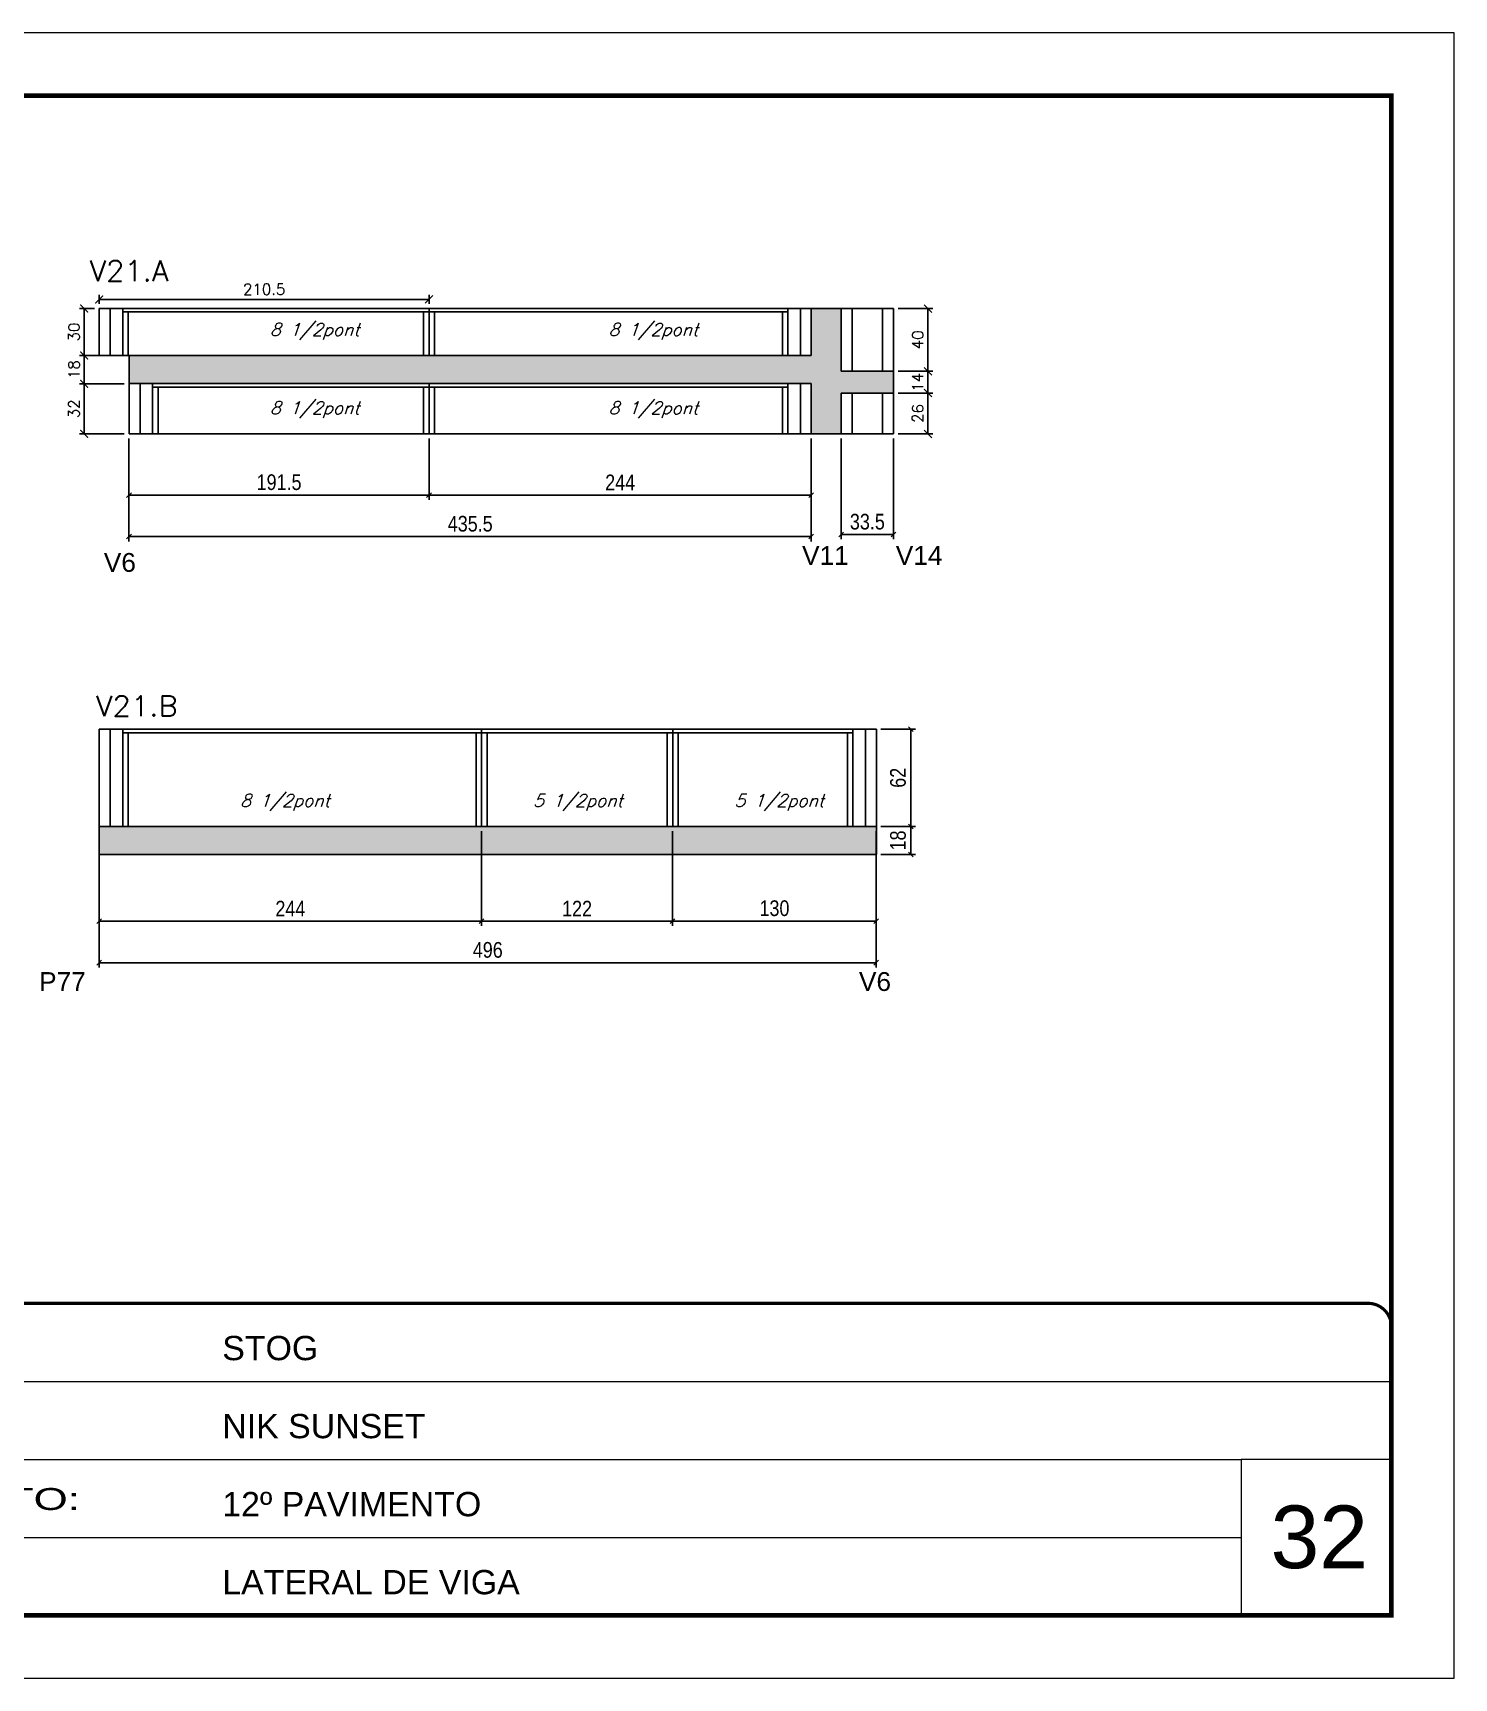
# Model space of a CAD drawing. Extents: x -10448 to -1189, y -11772 to 17235.
# Drawn here: x -5102 to -4195, y 7754 to 8804 of the extents above; entities that cross this region are included whole.
import ezdxf

# ---------------------------------------------------------------- set-up
doc = ezdxf.new("R2010")
doc.units = 0
doc.linetypes.add('CONTINUO', pattern=[0])
doc.linetypes.add('DASHED', pattern=[0.75, 0.5, -0.25])
for name, color, linetype in [('5', 5, 'Continuous'), ('COTA', 241, 'Continuous'), ('Painéis', 200, 'Continuous'), ('SARR_2.2x7', 40, 'Continuous'), ('SARR_3.5x7', 81, 'Continuous'), ('texto', 7, 'Continuous')]:
    doc.layers.add(name, color=color, linetype=linetype)
for name, color, linetype, lineweight in [('CARIMBO', 255, 'Continuous', 9), ('Folhas', 255, 'Continuous', 9), ('SARRAFO DE PRESSAO', 251, 'DASHED', 9), ('Texto Seção', 7, 'Continuous', 15)]:
    doc.layers.add(name, color=color, linetype=linetype, lineweight=lineweight)
doc.styles.add('ARIAL', font='arial.ttf')
doc.styles.add('COTA TECNICA', font='techl___.ttf', dxfattribs={"height": 10})
doc.styles.add('REGUA-120', font='ROMANS.shx', dxfattribs={"height": 15})
doc.styles.add('Romans', font='romans.shx')
doc.styles.get("Standard").update_dxf_attribs({"font": 'arial.ttf'})
doc.styles.add('Tecnologia', font='')
doc.styles.get('Tecnologia').set_extended_font_data('Forgotten Futurist')
doc.dimstyles.new('Cota Paínel', dxfattribs={"dimtxt": 7, "dimasz": 5, "dimexe": 3, "dimexo": 3, "dimgap": 3, "dimtad": 1, "dimdec": 1, "dimzin": 12, "dimdsep": 46, "dimtxsty": 'Romans', "dimblk": 'ARCHTICK', "dimcen": 0, "dimclrd": 4, "dimclre": 4, "dimclrt": 1, "dimadec": 1, "dimazin": 3, "dimtfac": 1, "dimtdec": 1, "dimtmove": 0, "dimatfit": 3, "dimldrblk": 'OBLIQUE', "dimfxl": 1, "dimtolj": 1, "dimtzin": 12, "dimarcsym": 0})
doc.dimstyles.new('PAINEL', dxfattribs={"dimtxt": 10, "dimasz": 3, "dimexe": 3, "dimexo": 3, "dimgap": 3, "dimtad": 1, "dimdec": 1, "dimzin": 12, "dimdsep": 46, "dimtxsty": 'COTA TECNICA', "dimblk1": 'OBLIQUE', "dimblk2": 'OBLIQUE', "dimsah": 1, "dimcen": 0.9, "dimclrd": 4, "dimclre": 4, "dimclrt": 240, "dimadec": 1, "dimazin": 3, "dimtfac": 1, "dimtdec": 1, "dimtmove": 0, "dimatfit": 3, "dimfxl": 1, "dimtolj": 1, "dimtzin": 12, "dimarcsym": 0})

# ---------------------------------------------------------------- blocks, each defined once
blk = doc.blocks.new('9999999999')
at = {"color": 30, "linetype": 'CONTINUO'}
for p, q in [((98564.6, 34379.6), (99584, 34379.6)), ((98564.6, 34329.8), (99488, 34329.8)), ((99584, 34329.8), (99488, 34329.8)), ((99488, 34329.8), (99488, 34230.2)), ((98564.6, 34280), (99488, 34280))]:
    blk.add_line(p, q, dxfattribs=at)
at = {"color": 30, "linetype": 'CONTINUO', "const_width": 2}
blk.add_lwpolyline([(99584, 34230.2), (99584, 34414.4, 0.414214), (99569, 34429.4), (98229, 34429.4, 0.414214), (98214, 34414.4), (98214, 34245.2, 0.414214), (98229, 34230.2), (99584, 34230.2)], format="xyb", dxfattribs=at)
at = {"layer": 'Folhas'}
blk.add_lwpolyline([(98139, 34190.2), (99624, 34190.2), (99624, 35240.2), (98139, 35240.2)], close=True, dxfattribs=at)
at = {"layer": 'Folhas', "color": 30, "const_width": 3}
blk.add_lwpolyline([(98214, 34230.2), (99584, 34230.2), (99584, 35200.2), (98214, 35200.2)], close=True, dxfattribs=at)
at = {"color": 7, "linetype": 'Continuous', "ltscale": 5, "style": 'ARIAL'}
for s, height, p in [('STOG', 15.48, (98837.7, 34393.1)), ('NIK SUNSET', 15.48, (98837.7, 34343.3)), ('12º PAVIMENTO', 15.483, (98837.7, 34293.5)), ('LATERAL DE VIGA', 15.483, (98837.7, 34243.7))]:
    blk.add_text(s, height=height, dxfattribs=at).set_placement(p)
at = {"layer": 'Folhas', "color": 7, "style": 'Tecnologia', "width": 1.5}
blk.add_text('PAVIMENTO:', height=14, dxfattribs=at).set_placement((98573.7, 34297.5))
blk = doc.blocks.new('_ArchTick')
at = {"color": 0, "linetype": 'ByBlock', "const_width": 0.15}
blk.add_lwpolyline([(-0.5, -0.5), (0.5, 0.5)], dxfattribs=at)
blk = doc.blocks.new('*D863')
at = {"layer": 'COTA', "color": 4, "lineweight": -2, "transparency": 16777216}
for p, q in [((-4549.6, 8574.3), (-4527.6, 8574.3)), ((-4530.6, 8548.3), (-4530.6, 8574.3)), ((-4549.6, 8548.3), (-4527.6, 8548.3))]:
    blk.add_line(p, q, dxfattribs=at)
at = {"layer": 'Defpoints', "color": 0, "transparency": 16777216}
for p in [(-4552.6, 8574.3), (-4530.6, 8574.3), (-4552.6, 8548.3)]:
    blk.add_point(p, dxfattribs=at)
at = {"layer": 'COTA', "color": 4, "lineweight": -2, "transparency": 16777216, "xscale": 5, "yscale": 5, "zscale": 5}
for p, rotation in [((-4530.6, 8574.3), 90), ((-4530.6, 8548.3), 270)]:
    blk.add_blockref('_ArchTick', p, dxfattribs=dict(at, rotation=rotation))
at = {"layer": 'COTA', "color": 1, "transparency": 16777216, "insert": (-4537.1, 8561.3), "char_height": 7, "attachment_point": 5, "rotation": 90, "style": 'Romans'}
blk.add_mtext('\\A1;26', dxfattribs=at)
blk = doc.blocks.new('_Oblique')
at = {"color": 0, "linetype": 'ByBlock', "lineweight": -2}
blk.add_line((-0.5, -0.5), (0.5, 0.5), dxfattribs=at)
blk = doc.blocks.new('*D864')
at = {"layer": 'COTA', "color": 4, "lineweight": -2, "transparency": 16777216}
for p, q in [((-4549.6, 8588.3), (-4527.6, 8588.3)), ((-4530.6, 8574.3), (-4530.6, 8588.3)), ((-4549.6, 8574.3), (-4527.6, 8574.3))]:
    blk.add_line(p, q, dxfattribs=at)
at = {"layer": 'Defpoints', "color": 0, "transparency": 16777216}
for p in [(-4552.6, 8588.3), (-4530.6, 8588.3), (-4552.6, 8574.3)]:
    blk.add_point(p, dxfattribs=at)
at = {"layer": 'COTA', "color": 4, "lineweight": -2, "transparency": 16777216, "xscale": 5, "yscale": 5, "zscale": 5}
for p, rotation in [((-4530.6, 8588.3), 90), ((-4530.6, 8574.3), 270)]:
    blk.add_blockref('_ArchTick', p, dxfattribs=dict(at, rotation=rotation))
at = {"layer": 'COTA', "color": 1, "transparency": 16777216, "insert": (-4537.1, 8581.3), "char_height": 7, "attachment_point": 5, "rotation": 90, "style": 'Romans'}
blk.add_mtext('\\A1;14', dxfattribs=at)
blk = doc.blocks.new('*D865')
at = {"layer": 'COTA', "color": 4, "linetype": 'ByBlock', "lineweight": -2, "transparency": 16777216}
for p, q in [((-5040.6, 8545.3), (-5040.6, 8506.2)), ((-4849.1, 8545.3), (-4849.1, 8506.2)), ((-5040.6, 8509.2), (-4849.1, 8509.2))]:
    blk.add_line(p, q, dxfattribs=at)
at = {"layer": 'Defpoints', "color": 0, "linetype": 'ByBlock', "transparency": 16777216}
for p in [(-5040.6, 8548.3), (-4849.1, 8548.3), (-4849.1, 8509.2)]:
    blk.add_point(p, dxfattribs=at)
at = {"layer": 'COTA', "color": 4, "linetype": 'ByBlock', "lineweight": -2, "transparency": 16777216, "xscale": 3, "yscale": 3, "zscale": 3, "rotation": 180}
blk.add_blockref('_Oblique', (-5040.6, 8509.2), dxfattribs=at)
at = {"layer": 'COTA', "color": 4, "linetype": 'ByBlock', "lineweight": -2, "transparency": 16777216, "xscale": 3, "yscale": 3, "zscale": 3}
blk.add_blockref('_Oblique', (-4849.1, 8509.2), dxfattribs=at)
at = {"layer": 'COTA', "color": 240, "linetype": 'ByBlock', "transparency": 16777216, "insert": (-4944.8, 8517.4), "char_height": 10, "attachment_point": 5, "style": 'COTA TECNICA'}
blk.add_mtext('\\A1;191.5', dxfattribs=at)
blk = doc.blocks.new('*D866')
at = {"layer": 'COTA', "color": 4, "linetype": 'ByBlock', "lineweight": -2, "transparency": 16777216}
for p, q in [((-4849.1, 8545.3), (-4849.1, 8506.2)), ((-4605.1, 8545.3), (-4605.1, 8506.2)), ((-4849.1, 8509.2), (-4605.1, 8509.2))]:
    blk.add_line(p, q, dxfattribs=at)
at = {"layer": 'Defpoints', "color": 0, "linetype": 'ByBlock', "transparency": 16777216}
for p in [(-4849.1, 8548.3), (-4605.1, 8548.3), (-4605.1, 8509.2)]:
    blk.add_point(p, dxfattribs=at)
at = {"layer": 'COTA', "color": 4, "linetype": 'ByBlock', "lineweight": -2, "transparency": 16777216, "xscale": 3, "yscale": 3, "zscale": 3, "rotation": 180}
blk.add_blockref('_Oblique', (-4849.1, 8509.2), dxfattribs=at)
at = {"layer": 'COTA', "color": 4, "linetype": 'ByBlock', "lineweight": -2, "transparency": 16777216, "xscale": 3, "yscale": 3, "zscale": 3}
blk.add_blockref('_Oblique', (-4605.1, 8509.2), dxfattribs=at)
at = {"layer": 'COTA', "color": 240, "linetype": 'ByBlock', "transparency": 16777216, "insert": (-4727.1, 8517.3), "char_height": 10, "attachment_point": 5, "style": 'COTA TECNICA'}
blk.add_mtext('\\A1;244', dxfattribs=at)
blk = doc.blocks.new('*D867')
at = {"layer": 'COTA', "color": 4, "linetype": 'ByBlock', "lineweight": -2, "transparency": 16777216}
for p, q in [((-5040.6, 8545.3), (-5040.6, 8479.7)), ((-4605.1, 8545.3), (-4605.1, 8479.7)), ((-5040.6, 8482.7), (-4605.1, 8482.7))]:
    blk.add_line(p, q, dxfattribs=at)
at = {"layer": 'Defpoints', "color": 0, "linetype": 'ByBlock', "transparency": 16777216}
for p in [(-5040.6, 8548.3), (-4605.1, 8548.3), (-4605.1, 8482.7)]:
    blk.add_point(p, dxfattribs=at)
at = {"layer": 'COTA', "color": 4, "linetype": 'ByBlock', "lineweight": -2, "transparency": 16777216, "xscale": 3, "yscale": 3, "zscale": 3, "rotation": 180}
blk.add_blockref('_Oblique', (-5040.6, 8482.7), dxfattribs=at)
at = {"layer": 'COTA', "color": 4, "linetype": 'ByBlock', "lineweight": -2, "transparency": 16777216, "xscale": 3, "yscale": 3, "zscale": 3}
blk.add_blockref('_Oblique', (-4605.1, 8482.7), dxfattribs=at)
at = {"layer": 'COTA', "color": 240, "linetype": 'ByBlock', "transparency": 16777216, "insert": (-4822.8, 8490.9), "char_height": 10, "attachment_point": 5, "style": 'COTA TECNICA'}
blk.add_mtext('\\A1;435.5', dxfattribs=at)
blk = doc.blocks.new('*D868')
at = {"layer": 'COTA', "color": 4, "linetype": 'ByBlock', "lineweight": -2, "transparency": 16777216}
for p, q in [((-4586.1, 8545.3), (-4586.1, 8481)), ((-4552.6, 8545.3), (-4552.6, 8481)), ((-4586.1, 8484), (-4552.6, 8484))]:
    blk.add_line(p, q, dxfattribs=at)
at = {"layer": 'Defpoints', "color": 0, "linetype": 'ByBlock', "transparency": 16777216}
for p in [(-4586.1, 8548.3), (-4552.6, 8548.3), (-4552.6, 8484)]:
    blk.add_point(p, dxfattribs=at)
at = {"layer": 'COTA', "color": 4, "linetype": 'ByBlock', "lineweight": -2, "transparency": 16777216, "xscale": 3, "yscale": 3, "zscale": 3, "rotation": 180}
blk.add_blockref('_Oblique', (-4586.1, 8484), dxfattribs=at)
at = {"layer": 'COTA', "color": 4, "linetype": 'ByBlock', "lineweight": -2, "transparency": 16777216, "xscale": 3, "yscale": 3, "zscale": 3}
blk.add_blockref('_Oblique', (-4552.6, 8484), dxfattribs=at)
at = {"layer": 'COTA', "color": 240, "linetype": 'ByBlock', "transparency": 16777216, "insert": (-4569.3, 8492.2), "char_height": 10, "attachment_point": 5, "style": 'COTA TECNICA'}
blk.add_mtext('\\A1;33.5', dxfattribs=at)
blk = doc.blocks.new('*D869')
at = {"layer": 'COTA', "color": 4, "lineweight": -2, "transparency": 16777216}
for p, q in [((-4549.6, 8628.3), (-4527.6, 8628.3)), ((-4530.6, 8588.3), (-4530.6, 8628.3)), ((-4549.6, 8588.3), (-4527.6, 8588.3))]:
    blk.add_line(p, q, dxfattribs=at)
at = {"layer": 'Defpoints', "color": 0, "transparency": 16777216}
for p in [(-4552.6, 8628.3), (-4530.6, 8628.3), (-4552.6, 8588.3)]:
    blk.add_point(p, dxfattribs=at)
at = {"layer": 'COTA', "color": 4, "lineweight": -2, "transparency": 16777216, "xscale": 5, "yscale": 5, "zscale": 5}
for p, rotation in [((-4530.6, 8628.3), 90), ((-4530.6, 8588.3), 270)]:
    blk.add_blockref('_ArchTick', p, dxfattribs=dict(at, rotation=rotation))
at = {"layer": 'COTA', "color": 1, "transparency": 16777216, "insert": (-4537.1, 8608.3), "char_height": 7, "attachment_point": 5, "rotation": 90, "style": 'Romans'}
blk.add_mtext('\\A1;40', dxfattribs=at)
blk = doc.blocks.new('*D870')
at = {"layer": 'COTA', "color": 4, "lineweight": -2, "transparency": 16777216}
for p, q in [((-5062.6, 8628.3), (-5072.2, 8628.3)), ((-5069.2, 8598.3), (-5069.2, 8628.3)), ((-5062.6, 8598.3), (-5072.2, 8598.3))]:
    blk.add_line(p, q, dxfattribs=at)
at = {"layer": 'Defpoints', "color": 0, "transparency": 16777216}
for p in [(-5069.2, 8628.3), (-5059.6, 8628.3), (-5059.6, 8598.3)]:
    blk.add_point(p, dxfattribs=at)
at = {"layer": 'COTA', "color": 4, "lineweight": -2, "transparency": 16777216, "xscale": 5, "yscale": 5, "zscale": 5}
for p, rotation in [((-5069.2, 8628.3), 90), ((-5069.2, 8598.3), 270)]:
    blk.add_blockref('_ArchTick', p, dxfattribs=dict(at, rotation=rotation))
at = {"layer": 'COTA', "color": 1, "transparency": 16777216, "insert": (-5075.7, 8613.3), "char_height": 7, "attachment_point": 5, "rotation": 90, "style": 'Romans'}
blk.add_mtext('\\A1;30', dxfattribs=at)
blk = doc.blocks.new('*D871')
at = {"layer": 'COTA', "color": 4, "lineweight": -2, "transparency": 16777216}
for p, q in [((-5043.6, 8598.3), (-5072.2, 8598.3)), ((-5069.2, 8580.3), (-5069.2, 8598.3)), ((-5043.6, 8580.3), (-5072.2, 8580.3))]:
    blk.add_line(p, q, dxfattribs=at)
at = {"layer": 'Defpoints', "color": 0, "transparency": 16777216}
for p in [(-5069.2, 8598.3), (-5040.6, 8598.3), (-5040.6, 8580.3)]:
    blk.add_point(p, dxfattribs=at)
at = {"layer": 'COTA', "color": 4, "lineweight": -2, "transparency": 16777216, "xscale": 5, "yscale": 5, "zscale": 5}
for p, rotation in [((-5069.2, 8598.3), 90), ((-5069.2, 8580.3), 270)]:
    blk.add_blockref('_ArchTick', p, dxfattribs=dict(at, rotation=rotation))
at = {"layer": 'COTA', "color": 1, "transparency": 16777216, "insert": (-5075.7, 8589.3), "char_height": 7, "attachment_point": 5, "rotation": 90, "style": 'Romans'}
blk.add_mtext('\\A1;18', dxfattribs=at)
blk = doc.blocks.new('*D872')
at = {"layer": 'COTA', "color": 4, "lineweight": -2, "transparency": 16777216}
for p, q in [((-5043.6, 8580.3), (-5072.2, 8580.3)), ((-5069.2, 8548.3), (-5069.2, 8580.3)), ((-5043.6, 8548.3), (-5072.2, 8548.3))]:
    blk.add_line(p, q, dxfattribs=at)
at = {"layer": 'Defpoints', "color": 0, "transparency": 16777216}
for p in [(-5069.2, 8580.3), (-5040.6, 8580.3), (-5040.6, 8548.3)]:
    blk.add_point(p, dxfattribs=at)
at = {"layer": 'COTA', "color": 4, "lineweight": -2, "transparency": 16777216, "xscale": 5, "yscale": 5, "zscale": 5}
for p, rotation in [((-5069.2, 8580.3), 90), ((-5069.2, 8548.3), 270)]:
    blk.add_blockref('_ArchTick', p, dxfattribs=dict(at, rotation=rotation))
at = {"layer": 'COTA', "color": 1, "transparency": 16777216, "insert": (-5075.7, 8564.3), "char_height": 7, "attachment_point": 5, "rotation": 90, "style": 'Romans'}
blk.add_mtext('\\A1;32', dxfattribs=at)
blk = doc.blocks.new('*D873')
at = {"layer": 'COTA', "color": 4, "lineweight": -2, "transparency": 16777216}
for p, q in [((-5059.6, 8631.3), (-5059.6, 8637.1)), ((-5059.6, 8634.1), (-4849.1, 8634.1)), ((-4849.1, 8631.3), (-4849.1, 8637.1))]:
    blk.add_line(p, q, dxfattribs=at)
at = {"layer": 'Defpoints', "color": 0, "transparency": 16777216}
for p in [(-4849.1, 8634.1), (-5059.6, 8628.3), (-4849.1, 8628.3)]:
    blk.add_point(p, dxfattribs=at)
at = {"layer": 'COTA', "color": 4, "lineweight": -2, "transparency": 16777216, "xscale": 5, "yscale": 5, "zscale": 5, "rotation": 180}
blk.add_blockref('_ArchTick', (-5059.6, 8634.1), dxfattribs=at)
at = {"layer": 'COTA', "color": 4, "lineweight": -2, "transparency": 16777216, "xscale": 5, "yscale": 5, "zscale": 5}
blk.add_blockref('_ArchTick', (-4849.1, 8634.1), dxfattribs=at)
at = {"layer": 'COTA', "color": 1, "transparency": 16777216, "insert": (-4954.3, 8640.6), "char_height": 7, "attachment_point": 5, "style": 'Romans'}
blk.add_mtext('\\A1;210.5', dxfattribs=at)
blk = doc.blocks.new('*D874')
at = {"layer": 'COTA', "color": 4, "linetype": 'ByBlock', "lineweight": -2, "transparency": 16777216}
for p, q in [((-4560.6, 8359.8), (-4538.6, 8359.8)), ((-4541.6, 8297.8), (-4541.6, 8359.8)), ((-4560.6, 8297.8), (-4538.6, 8297.8))]:
    blk.add_line(p, q, dxfattribs=at)
at = {"layer": 'Defpoints', "color": 0, "linetype": 'ByBlock', "transparency": 16777216}
for p in [(-4563.6, 8359.8), (-4541.6, 8359.8), (-4563.6, 8297.8)]:
    blk.add_point(p, dxfattribs=at)
at = {"layer": 'COTA', "color": 4, "linetype": 'ByBlock', "lineweight": -2, "transparency": 16777216, "xscale": 3, "yscale": 3, "zscale": 3}
for p, rotation in [((-4541.6, 8359.8), 90), ((-4541.6, 8297.8), 270)]:
    blk.add_blockref('_Oblique', p, dxfattribs=dict(at, rotation=rotation))
at = {"layer": 'COTA', "color": 240, "linetype": 'ByBlock', "transparency": 16777216, "insert": (-4549.7, 8328.8), "char_height": 10, "attachment_point": 5, "rotation": 90, "style": 'COTA TECNICA'}
blk.add_mtext('\\A1;62', dxfattribs=at)
blk = doc.blocks.new('*D875')
at = {"layer": 'COTA', "color": 4, "linetype": 'ByBlock', "lineweight": -2, "transparency": 16777216}
for p, q in [((-5059.6, 8294.8), (-5059.6, 8234.3)), ((-4815.6, 8294.8), (-4815.6, 8234.3)), ((-5059.6, 8237.3), (-4815.6, 8237.3))]:
    blk.add_line(p, q, dxfattribs=at)
at = {"layer": 'Defpoints', "color": 0, "linetype": 'ByBlock', "transparency": 16777216}
for p in [(-5059.6, 8297.8), (-4815.6, 8297.8), (-4815.6, 8237.3)]:
    blk.add_point(p, dxfattribs=at)
at = {"layer": 'COTA', "color": 4, "linetype": 'ByBlock', "lineweight": -2, "transparency": 16777216, "xscale": 3, "yscale": 3, "zscale": 3, "rotation": 180}
blk.add_blockref('_Oblique', (-5059.6, 8237.3), dxfattribs=at)
at = {"layer": 'COTA', "color": 4, "linetype": 'ByBlock', "lineweight": -2, "transparency": 16777216, "xscale": 3, "yscale": 3, "zscale": 3}
blk.add_blockref('_Oblique', (-4815.6, 8237.3), dxfattribs=at)
at = {"layer": 'COTA', "color": 240, "linetype": 'ByBlock', "transparency": 16777216, "insert": (-4937.6, 8245.3), "char_height": 10, "attachment_point": 5, "style": 'COTA TECNICA'}
blk.add_mtext('\\A1;244', dxfattribs=at)
blk = doc.blocks.new('*D876')
at = {"layer": 'COTA', "color": 4, "linetype": 'ByBlock', "lineweight": -2, "transparency": 16777216}
for p, q in [((-4815.6, 8294.8), (-4815.6, 8234.3)), ((-4693.6, 8294.8), (-4693.6, 8234.3)), ((-4815.6, 8237.3), (-4693.6, 8237.3))]:
    blk.add_line(p, q, dxfattribs=at)
at = {"layer": 'Defpoints', "color": 0, "linetype": 'ByBlock', "transparency": 16777216}
for p in [(-4815.6, 8297.8), (-4693.6, 8297.8), (-4693.6, 8237.3)]:
    blk.add_point(p, dxfattribs=at)
at = {"layer": 'COTA', "color": 4, "linetype": 'ByBlock', "lineweight": -2, "transparency": 16777216, "xscale": 3, "yscale": 3, "zscale": 3, "rotation": 180}
blk.add_blockref('_Oblique', (-4815.6, 8237.3), dxfattribs=at)
at = {"layer": 'COTA', "color": 4, "linetype": 'ByBlock', "lineweight": -2, "transparency": 16777216, "xscale": 3, "yscale": 3, "zscale": 3}
blk.add_blockref('_Oblique', (-4693.6, 8237.3), dxfattribs=at)
at = {"layer": 'COTA', "color": 240, "linetype": 'ByBlock', "transparency": 16777216, "insert": (-4754.6, 8245.3), "char_height": 10, "attachment_point": 5, "style": 'COTA TECNICA'}
blk.add_mtext('\\A1;122', dxfattribs=at)
blk = doc.blocks.new('*D877')
at = {"layer": 'COTA', "color": 4, "linetype": 'ByBlock', "lineweight": -2, "transparency": 16777216}
for p, q in [((-5059.6, 8294.8), (-5059.6, 8207.8)), ((-4563.6, 8294.8), (-4563.6, 8207.8)), ((-5059.6, 8210.8), (-4563.6, 8210.8))]:
    blk.add_line(p, q, dxfattribs=at)
at = {"layer": 'Defpoints', "color": 0, "linetype": 'ByBlock', "transparency": 16777216}
for p in [(-5059.6, 8297.8), (-4563.6, 8297.8), (-4563.6, 8210.8)]:
    blk.add_point(p, dxfattribs=at)
at = {"layer": 'COTA', "color": 4, "linetype": 'ByBlock', "lineweight": -2, "transparency": 16777216, "xscale": 3, "yscale": 3, "zscale": 3, "rotation": 180}
blk.add_blockref('_Oblique', (-5059.6, 8210.8), dxfattribs=at)
at = {"layer": 'COTA', "color": 4, "linetype": 'ByBlock', "lineweight": -2, "transparency": 16777216, "xscale": 3, "yscale": 3, "zscale": 3}
blk.add_blockref('_Oblique', (-4563.6, 8210.8), dxfattribs=at)
at = {"layer": 'COTA', "color": 240, "linetype": 'ByBlock', "transparency": 16777216, "insert": (-4811.6, 8218.9), "char_height": 10, "attachment_point": 5, "style": 'COTA TECNICA'}
blk.add_mtext('\\A1;496', dxfattribs=at)
blk = doc.blocks.new('*D878')
at = {"layer": 'COTA', "color": 4, "linetype": 'ByBlock', "lineweight": -2, "transparency": 16777216}
for p, q in [((-4693.6, 8294.8), (-4693.6, 8234.3)), ((-4563.6, 8278.5), (-4563.6, 8234.3)), ((-4693.6, 8237.3), (-4563.6, 8237.3))]:
    blk.add_line(p, q, dxfattribs=at)
at = {"layer": 'Defpoints', "color": 0, "linetype": 'ByBlock', "transparency": 16777216}
for p in [(-4693.6, 8297.8), (-4563.6, 8281.5), (-4563.6, 8237.3)]:
    blk.add_point(p, dxfattribs=at)
at = {"layer": 'COTA', "color": 4, "linetype": 'ByBlock', "lineweight": -2, "transparency": 16777216, "xscale": 3, "yscale": 3, "zscale": 3, "rotation": 180}
blk.add_blockref('_Oblique', (-4693.6, 8237.3), dxfattribs=at)
at = {"layer": 'COTA', "color": 4, "linetype": 'ByBlock', "lineweight": -2, "transparency": 16777216, "xscale": 3, "yscale": 3, "zscale": 3}
blk.add_blockref('_Oblique', (-4563.6, 8237.3), dxfattribs=at)
at = {"layer": 'COTA', "color": 240, "linetype": 'ByBlock', "transparency": 16777216, "insert": (-4628.6, 8245.5), "char_height": 10, "attachment_point": 5, "style": 'COTA TECNICA'}
blk.add_mtext('\\A1;130', dxfattribs=at)
blk = doc.blocks.new('*D879')
at = {"layer": 'COTA', "color": 4, "linetype": 'ByBlock', "lineweight": -2, "transparency": 16777216}
for p, q in [((-4560.6, 8297.8), (-4538.6, 8297.8)), ((-4541.6, 8297.8), (-4541.6, 8279.8)), ((-4560.6, 8279.8), (-4538.6, 8279.8))]:
    blk.add_line(p, q, dxfattribs=at)
at = {"layer": 'Defpoints', "color": 0, "linetype": 'ByBlock', "transparency": 16777216}
for p in [(-4563.6, 8297.8), (-4563.6, 8279.8), (-4541.6, 8279.8)]:
    blk.add_point(p, dxfattribs=at)
at = {"layer": 'COTA', "color": 4, "linetype": 'ByBlock', "lineweight": -2, "transparency": 16777216, "xscale": 3, "yscale": 3, "zscale": 3}
for p, rotation in [((-4541.6, 8297.8), 90), ((-4541.6, 8279.8), 270)]:
    blk.add_blockref('_Oblique', p, dxfattribs=dict(at, rotation=rotation))
at = {"layer": 'COTA', "color": 240, "linetype": 'ByBlock', "transparency": 16777216, "insert": (-4549.7, 8288.8), "char_height": 10, "attachment_point": 5, "rotation": 90, "style": 'COTA TECNICA'}
blk.add_mtext('\\A1;18', dxfattribs=at)

msp = doc.modelspace()

# ---------------------------------------------------------------- hatches: boundary and pattern name
at = {"layer": 'COTA', "linetype": 'ByBlock'}
h = msp.add_hatch(dxfattribs=at)
h.set_pattern_fill('AR-CONC', color=256, scale=0.03)
h.paths.add_polyline_path([(-4605.07, 8580.34), (-4605.07, 8548.34), (-4586.07, 8548.34), (-4586.07, 8574.34), (-4552.57, 8574.34), (-4552.57, 8588.34), (-4586.07, 8588.34), (-4586.07, 8628.34), (-4605.07, 8628.34), (-4605.07, 8598.34), (-5040.57, 8598.34), (-5040.57, 8580.34)])
h = msp.add_hatch(dxfattribs=at)
h.set_pattern_fill('AR-CONC', color=256, scale=0.03)
h.paths.add_polyline_path([(-4563.57, 8279.77), (-4563.57, 8297.77), (-5059.57, 8297.77), (-5059.57, 8279.77)])

# ---------------------------------------------------------------- linework, layer by layer
for p, q in [((-4605.07, 8628.34), (-4586.07, 8628.34)), ((-5040.57, 8580.34), (-5040.57, 8598.34)), ((-4552.57, 8574.34), (-4552.57, 8588.34)), ((-4605.07, 8548.34), (-4586.07, 8548.34)), ((-5059.57, 8297.77), (-5059.57, 8279.77)), ((-4563.57, 8297.77), (-4563.57, 8279.77)), ((-5059.57, 8279.77), (-4563.57, 8279.77))]:
    msp.add_line(p, q, dxfattribs=at)
at = {"layer": 'Painéis', "linetype": 'ByBlock'}
for p, q in [((-5059.57, 8628.34), (-4605.07, 8628.34)), ((-5059.57, 8598.34), (-5059.57, 8628.34)), ((-4849.07, 8598.34), (-4849.07, 8628.34)), ((-4605.07, 8598.34), (-4605.07, 8628.34)), ((-4586.07, 8628.34), (-4552.57, 8628.34)), ((-4586.07, 8588.34), (-4586.07, 8628.34)), ((-4552.57, 8588.34), (-4552.57, 8628.34)), ((-5059.57, 8598.34), (-4605.07, 8598.34)), ((-5040.57, 8580.34), (-4605.07, 8580.34)), ((-5040.57, 8548.34), (-5040.57, 8580.34)), ((-4849.07, 8548.34), (-4849.07, 8580.34)), ((-4605.07, 8548.34), (-4605.07, 8580.34)), ((-4586.07, 8588.34), (-4552.57, 8588.34)), ((-4586.07, 8574.34), (-4552.57, 8574.34)), ((-4586.07, 8548.34), (-4586.07, 8574.34)), ((-4552.57, 8548.34), (-4552.57, 8574.34)), ((-5040.57, 8548.34), (-4605.07, 8548.34)), ((-4586.07, 8548.34), (-4552.57, 8548.34)), ((-5059.57, 8359.77), (-4563.57, 8359.77)), ((-5059.57, 8297.77), (-5059.57, 8359.77)), ((-4815.57, 8297.77), (-4815.57, 8359.77)), ((-4693.57, 8297.77), (-4693.57, 8359.77)), ((-4563.57, 8297.77), (-4563.57, 8359.77)), ((-5059.57, 8297.77), (-4563.57, 8297.77))]:
    msp.add_line(p, q, dxfattribs=at)
at = {"layer": 'SARR_2.2x7', "linetype": 'Continuous'}
for p, q in [((-5052.57, 8598.34), (-5052.57, 8628.34)), ((-5044.57, 8626.14), (-4849.07, 8626.14)), ((-4849.07, 8626.14), (-4620.07, 8626.14)), ((-4612.07, 8598.34), (-4612.07, 8628.34)), ((-4579.07, 8588.34), (-4579.07, 8628.34)), ((-4559.57, 8588.34), (-4559.57, 8628.34)), ((-5033.57, 8548.34), (-5033.57, 8580.34)), ((-4612.07, 8548.34), (-4612.07, 8580.34)), ((-5025.57, 8578.14), (-4849.07, 8578.14)), ((-4849.07, 8578.14), (-4620.07, 8578.14)), ((-4579.07, 8548.34), (-4579.07, 8574.34)), ((-4559.57, 8548.34), (-4559.57, 8574.34)), ((-5052.57, 8297.77), (-5052.57, 8359.77)), ((-4570.57, 8297.77), (-4570.57, 8359.77)), ((-5044.57, 8357.57), (-4815.57, 8357.57)), ((-4815.57, 8357.57), (-4693.57, 8357.57)), ((-4693.57, 8357.57), (-4578.57, 8357.57))]:
    msp.add_line(p, q, dxfattribs=at)
at = {"layer": 'SARR_3.5x7'}
for p, q in [((-5044.57, 8628.34), (-5044.57, 8598.34)), ((-5041.07, 8626.14), (-5041.07, 8598.34)), ((-4852.57, 8626.14), (-4852.57, 8598.34)), ((-4849.07, 8626.14), (-4849.07, 8598.34)), ((-4845.57, 8626.14), (-4845.57, 8598.34)), ((-4623.57, 8626.14), (-4623.57, 8598.34)), ((-4620.07, 8628.34), (-4620.07, 8598.34)), ((-4605.07, 8626.14), (-4605.07, 8598.34)), ((-5044.57, 8598.34), (-5041.07, 8598.34)), ((-4852.57, 8598.34), (-4849.07, 8598.34)), ((-4849.07, 8598.34), (-4845.57, 8598.34)), ((-5025.57, 8580.34), (-5025.57, 8548.34)), ((-4620.07, 8580.34), (-4620.07, 8548.34)), ((-5022.07, 8578.14), (-5022.07, 8548.34)), ((-4852.57, 8578.14), (-4852.57, 8548.34)), ((-4849.07, 8578.14), (-4849.07, 8548.34)), ((-4845.57, 8578.14), (-4845.57, 8548.34)), ((-4623.57, 8578.14), (-4623.57, 8548.34)), ((-4605.07, 8578.14), (-4605.07, 8548.34)), ((-5025.57, 8548.34), (-5022.07, 8548.34)), ((-4852.57, 8548.34), (-4849.07, 8548.34)), ((-4849.07, 8548.34), (-4845.57, 8548.34)), ((-5044.57, 8359.77), (-5044.57, 8297.77)), ((-4578.57, 8359.77), (-4578.57, 8297.77)), ((-5041.07, 8357.57), (-5041.07, 8297.77)), ((-4819.07, 8357.57), (-4819.07, 8297.77)), ((-4815.57, 8357.57), (-4815.57, 8297.77)), ((-4812.07, 8357.57), (-4812.07, 8297.77)), ((-4697.07, 8357.57), (-4697.07, 8297.77)), ((-4693.57, 8357.57), (-4693.57, 8297.77)), ((-4690.07, 8357.57), (-4690.07, 8297.77)), ((-4582.07, 8357.57), (-4582.07, 8297.77)), ((-5044.57, 8297.77), (-5041.07, 8297.77)), ((-4819.07, 8297.77), (-4815.57, 8297.77)), ((-4815.57, 8297.77), (-4812.07, 8297.77)), ((-4697.07, 8297.77), (-4693.57, 8297.77)), ((-4693.57, 8297.77), (-4690.07, 8297.77)), ((-4582.07, 8297.77), (-4578.57, 8297.77))]:
    msp.add_line(p, q, dxfattribs=at)

# ---------------------------------------------------------------- block references
at = {"layer": 'SARRAFO DE PRESSAO', "color": 6, "linetype": 'ByBlock'}
msp.add_blockref('9999999999', (-103818.76, -26436), dxfattribs=at)

# ---------------------------------------------------------------- texts
at = {"layer": '5', "linetype": 'Continuous'}
for s, p in [('V11', (-4610.99, 8464.71)), ('V14', (-4551.16, 8464.71)), ('V6', (-5056.67, 8460.24)), ('P77', (-5097.99, 8192.76)), ('V6', (-4574.68, 8192.76))]:
    msp.add_text(s, height=12, rotation=0.00004, dxfattribs=at).set_placement(p)
at = {"layer": 'CARIMBO', "style": 'ARIAL'}
msp.add_text('32', height=40, dxfattribs=at).set_placement((-4311.92, 7824.35))
at = {"layer": 'texto', "color": 2, "char_height": 8, "attachment_point": 5, "style": 'Romans'}
for s, insert in [('{\\Q19;\\C256;8 1/2pont}', (-4922.07, 8613.56)), ('{\\Q19;\\C256;8 1/2pont}', (-4705.9, 8613.56)), ('{\\Q19;\\C256;8 1/2pont}', (-4922.07, 8563.56)), ('{\\Q19;\\C256;8 1/2pont}', (-4705.9, 8563.56)), ('{\\Q19;\\C256;8 1/2pont}', (-4941.07, 8312.99)), ('{\\Q19;\\C256;5 1/2pont}', (-4754.07, 8312.99)), ('{\\Q19;\\C256;5 1/2pont}', (-4625.57, 8312.99))]:
    msp.add_mtext(s, dxfattribs=dict(at, insert=insert))
at = {"layer": 'Texto Seção', "style": 'REGUA-120', "width": 1.05}
for s, p in [('V21.A', (-5065.76, 8645.84)), ('V21.B', (-5061.64, 8368.14))]:
    msp.add_text(s, height=13, dxfattribs=at).set_placement(p)

# ---------------------------------------------------------------- dimensions: what is measured, and where the dimension line sits
at = {"layer": 'COTA'}
dim = msp.add_linear_dim(base=(-4849.07, 8634.11), p1=(-5059.57, 8628.34), p2=(-4849.07, 8628.34), dimstyle='Cota Paínel', dxfattribs=at)
dim.commit()
dim.dimension.update_dxf_attribs({"geometry": '*D873', "text_midpoint": (-4954.32, 8640.61)})
for base, p1, p2, picture, middle in [((-5069.21, 8628.34), (-5059.57, 8598.34), (-5059.57, 8628.34), '*D870', (-5075.71, 8613.34)), ((-4530.57, 8628.34), (-4552.57, 8588.34), (-4552.57, 8628.34), '*D869', (-4537.07, 8608.34)), ((-5069.21, 8598.34), (-5040.57, 8580.34), (-5040.57, 8598.34), '*D871', (-5075.71, 8589.34)), ((-5069.21, 8580.34), (-5040.57, 8548.34), (-5040.57, 8580.34), '*D872', (-5075.71, 8564.34)), ((-4530.57, 8574.34), (-4552.57, 8548.34), (-4552.57, 8574.34), '*D863', (-4537.07, 8561.34))]:
    dim = msp.add_linear_dim(base=base, p1=p1, p2=p2, angle=90, dimstyle='Cota Paínel', dxfattribs=at)
    dim.commit()
    dim.dimension.update_dxf_attribs({"geometry": picture, "text_midpoint": middle})
dim = msp.add_linear_dim(base=(-4530.57, 8588.34), p1=(-4552.57, 8574.34), p2=(-4552.57, 8588.34), angle=90, dimstyle='Cota Paínel', dxfattribs=at)
dim.commit()
dim.dimension.update_dxf_attribs({"geometry": '*D864', "text_midpoint": (-4530.57, 8581.34), "dimtype": 160})
at = {"layer": 'COTA', "linetype": 'ByBlock'}
for base, p1, p2, picture, middle in [((-4849.07, 8509.22), (-5040.57, 8548.34), (-4849.07, 8548.34), '*D865', (-4944.82, 8517.36)), ((-4605.07, 8482.72), (-5040.57, 8548.34), (-4605.07, 8548.34), '*D867', (-4822.82, 8490.94)), ((-4815.57, 8237.27), (-5059.57, 8297.77), (-4815.57, 8297.77), '*D875', (-4937.57, 8245.34)), ((-4563.57, 8210.77), (-5059.57, 8297.77), (-4563.57, 8297.77), '*D877', (-4811.57, 8218.9)), ((-4563.57, 8237.27), (-4693.57, 8297.77), (-4563.57, 8281.52), '*D878', (-4628.57, 8245.49))]:
    dim = msp.add_linear_dim(base=base, p1=p1, p2=p2, dimstyle='PAINEL', dxfattribs=at)
    dim.commit()
    dim.dimension.update_dxf_attribs({"geometry": picture, "text_midpoint": middle})
for base, p1, p2, picture, middle in [((-4605.07, 8509.22), (-4849.07, 8548.34), (-4605.07, 8548.34), '*D866', (-4727.07, 8517.29)), ((-4693.57, 8237.27), (-4815.57, 8297.77), (-4693.57, 8297.77), '*D876', (-4754.57, 8245.33))]:
    dim = msp.add_linear_dim(base=base, p1=p1, p2=p2, dimstyle='PAINEL', override={"dimtmove": 1}, dxfattribs=at)
    dim.commit()
    dim.dimension.update_dxf_attribs({"geometry": picture, "text_midpoint": middle})
dim = msp.add_linear_dim(base=(-4552.57, 8484), p1=(-4586.07, 8548.34), p2=(-4552.57, 8548.34), dimstyle='PAINEL', dxfattribs=at)
dim.commit()
dim.dimension.update_dxf_attribs({"geometry": '*D868', "text_midpoint": (-4569.32, 8484), "dimtype": 160})
for base, p2, angle, picture, middle in [((-4541.57, 8359.77), (-4563.57, 8359.77), 90, '*D874', (-4549.67, 8328.77)), ((-4541.57, 8279.77), (-4563.57, 8279.77), 270, '*D879', (-4549.66, 8288.77))]:
    dim = msp.add_linear_dim(base=base, p1=(-4563.57, 8297.77), p2=p2, angle=angle, dimstyle='PAINEL', dxfattribs=at)
    dim.commit()
    dim.dimension.update_dxf_attribs({"geometry": picture, "text_midpoint": middle})

doc.saveas('drawing.dxf')
